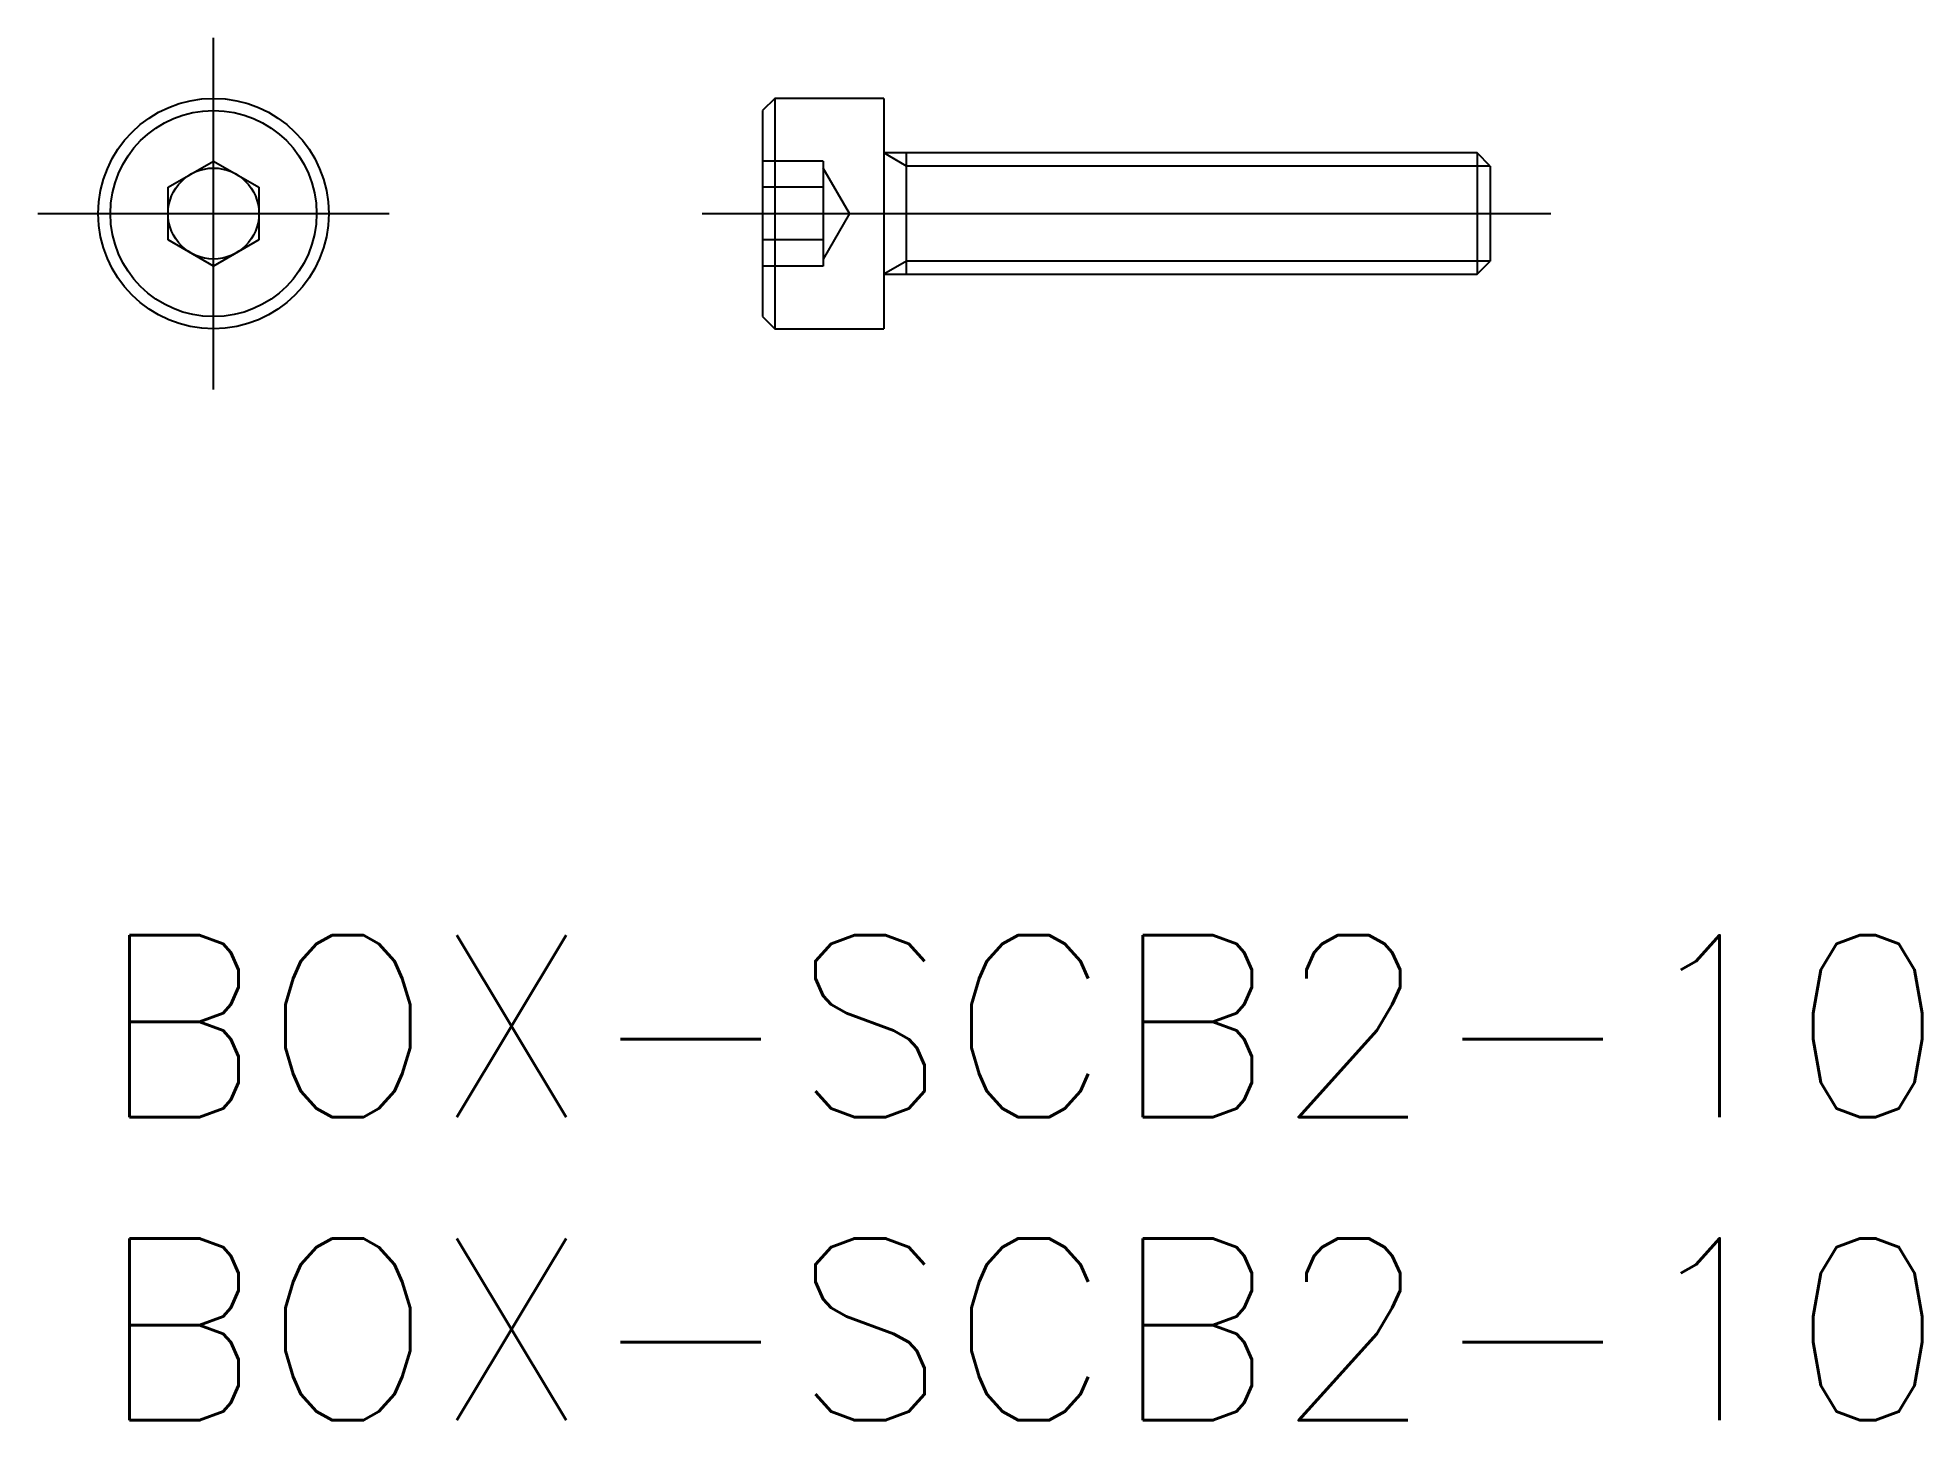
# Model space of a CAD drawing. Extents: x -1 to 30.1, y -8 to 14.8.
import ezdxf

# ---------------------------------------------------------------- set-up
doc = ezdxf.new("R2010")
doc.units = 0
doc.header["$LTSCALE"] = 0.5
doc.linetypes.add('CENTER', pattern=[50.8, 31.75, -6.35, 6.35, -6.35])
doc.linetypes.add('DASHED', pattern=[19.05, 12.7, -6.35])
for name, color, linetype in [('MSM_CENTER', 1, 'CENTER'), ('MSM_CONTINUOUS', 7, 'CONTINUOUS'), ('MSM_DASHED', 4, 'DASHED'), ('MSM_NARROW', 5, 'CONTINUOUS'), ('MSM_PART_NUMBER', 7, 'CONTINUOUS')]:
    doc.layers.add(name, color=color, linetype=linetype)
doc.styles.get("Standard").update_dxf_attribs({"font": 'txt.shx', "height": 1, "bigfont": 'bigfont.shx'})

# ---------------------------------------------------------------- blocks, each defined once
blk = doc.blocks.new('*U8')
at = {"layer": 'MSM_PART_NUMBER'}
blk.add_text('BOX-SCB2-10', height=3, dxfattribs=at).set_placement((0, -3))
blk = doc.blocks.new('*U9')
at = {"layer": 'MSM_PART_NUMBER'}
blk.add_text('BOX-SCB2-10', height=3, dxfattribs=at).set_placement((0, -8))

msp = doc.modelspace()

# ---------------------------------------------------------------- linework, layer by layer
at = {"layer": 'MSM_CENTER'}
for p, q in [((1.9, 9), (1.9, 14.8)), ((-1, 11.9), (4.8, 11.9)), ((9.958, 11.9), (23.958, 11.9))]:
    msp.add_line(p, q, dxfattribs=at)
at = {"layer": 'MSM_CONTINUOUS'}
for p, q in [((11.158, 13.8), (10.958, 13.6)), ((12.958, 13.8), (11.158, 13.8)), ((11.158, 13.8), (11.158, 10)), ((12.958, 13.8), (12.958, 10)), ((10.958, 13.6), (10.958, 10.2)), ((1.15, 12.333), (1.9, 12.766)), ((1.9, 12.766), (2.65, 12.333)), ((22.742, 12.9), (12.958, 12.9)), ((13.333, 10.9), (13.333, 12.9)), ((22.958, 12.684), (22.742, 12.9)), ((22.742, 12.9), (22.742, 10.9)), ((22.958, 12.684), (22.958, 11.117)), ((1.15, 11.467), (1.15, 12.333)), ((2.65, 12.333), (2.65, 11.467)), ((1.9, 11.034), (1.15, 11.467)), ((2.65, 11.467), (1.9, 11.034)), ((12.958, 10.9), (22.742, 10.9)), ((22.742, 10.9), (22.958, 11.117)), ((10.958, 10.2), (11.158, 10)), ((11.158, 10), (12.958, 10))]:
    msp.add_line(p, q, dxfattribs=at)
for radius in [1.9, 1.7, 0.75]:
    msp.add_circle((1.9, 11.9), radius, dxfattribs=at)
at = {"layer": 'MSM_DASHED'}
for p, q in [((11.958, 12.766), (10.958, 12.766)), ((11.958, 12.766), (11.958, 11.034)), ((12.391, 11.9), (11.958, 12.65)), ((11.958, 12.333), (10.958, 12.333)), ((12.391, 11.9), (11.958, 11.15)), ((11.958, 11.467), (10.958, 11.467)), ((11.958, 11.034), (10.958, 11.034))]:
    msp.add_line(p, q, dxfattribs=at)
at = {"layer": 'MSM_NARROW'}
for p, q in [((13.333, 12.684), (12.958, 12.9)), ((22.958, 12.684), (13.333, 12.684)), ((13.333, 11.117), (12.958, 10.9)), ((22.958, 11.117), (13.333, 11.117))]:
    msp.add_line(p, q, dxfattribs=at)

# ---------------------------------------------------------------- block references
at = {"layer": 'MSM_CONTINUOUS'}
for name in ['*U8', '*U9']:
    msp.add_blockref(name, (0, 0), dxfattribs=at)

doc.saveas('drawing.dxf')
